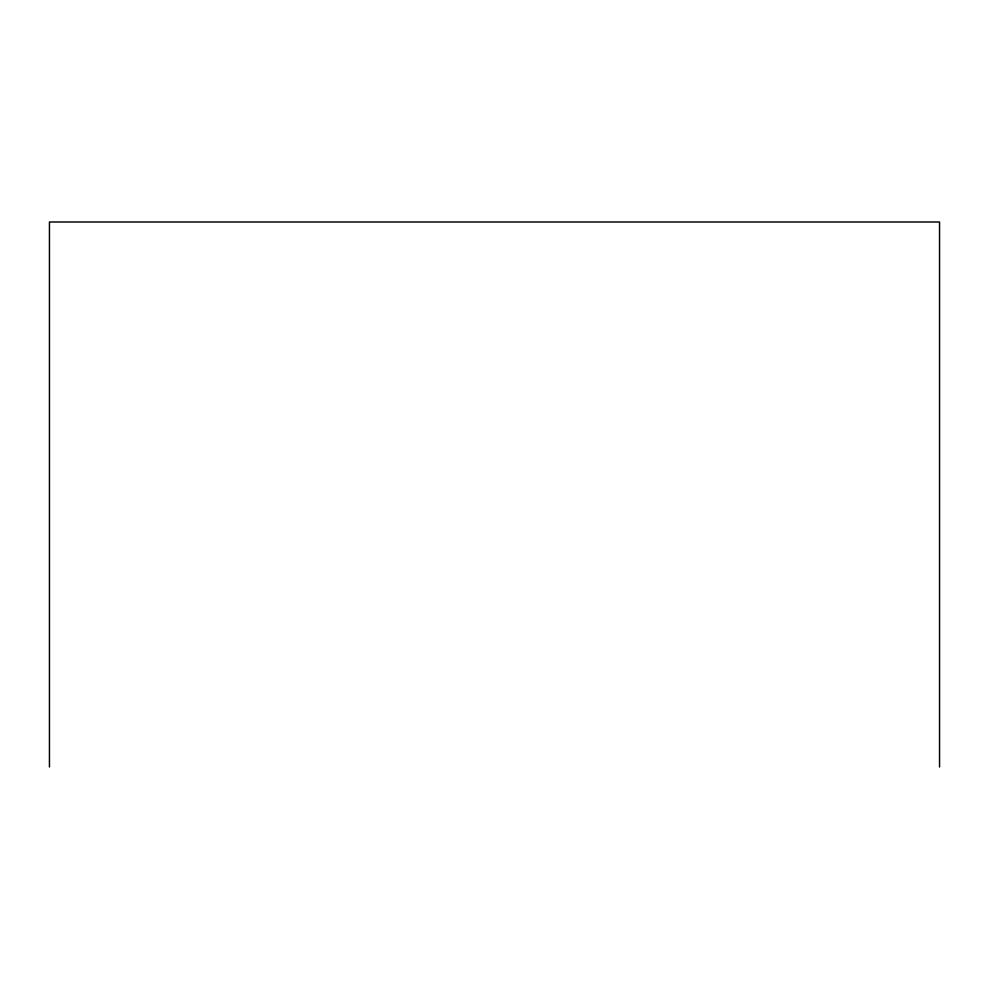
<?xml version="1.0" encoding="UTF-8"?>
<svg xmlns="http://www.w3.org/2000/svg" width="989" height="989" viewBox="0 0 989 989"><rect width="100%" height="100%" fill="white"/><g stroke="black" fill="none" stroke-linecap="round" stroke-linejoin="round"><path stroke-width="1.48" d="M939.55 767.007L939.55 221.993L49.45 221.993L49.45 767.007"/></g></svg>
